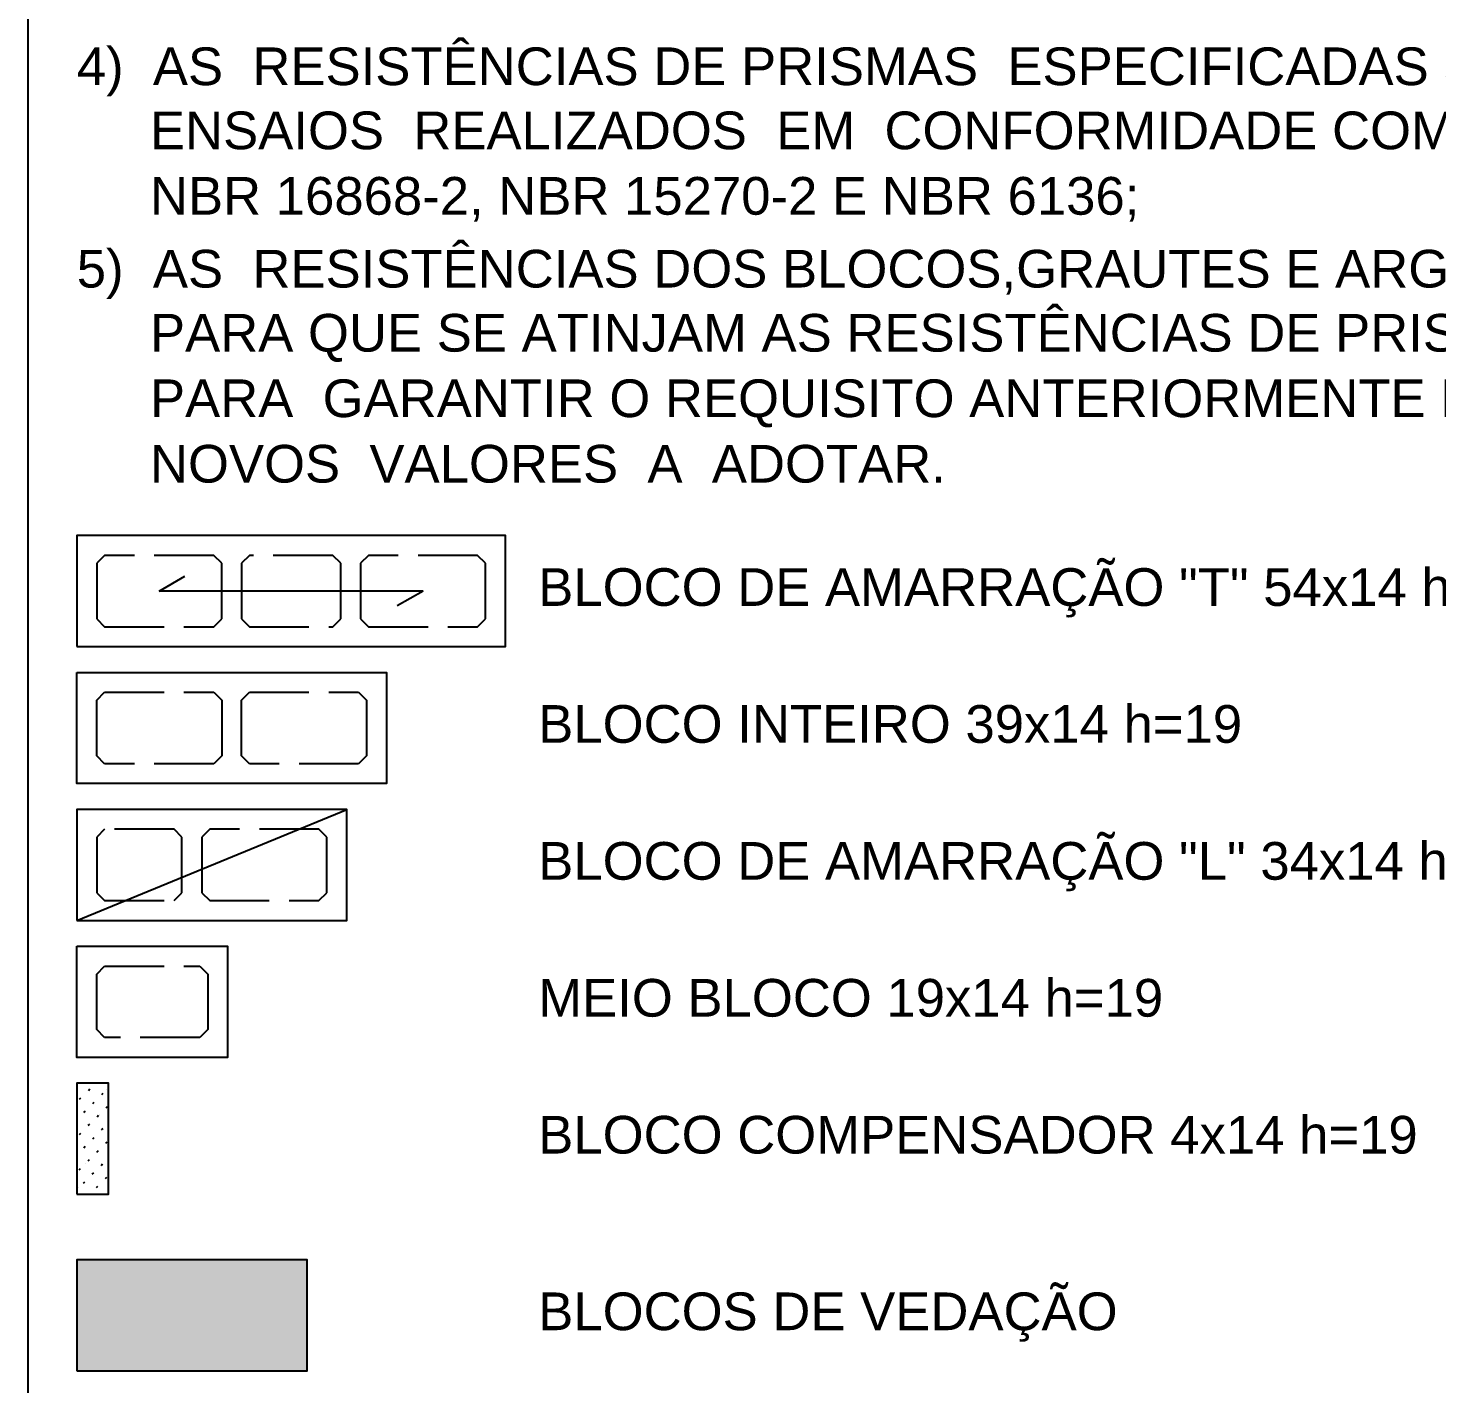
# Model space of a CAD drawing. Extents: x 0 to 119, y 0 to 84.
# Drawn here: x 100.4 to 107.5, y 41.02 to 47.85 of the extents above; entities that cross this region are included whole.
import ezdxf

# ---------------------------------------------------------------- set-up
doc = ezdxf.new("R2010")
doc.units = 0
doc.header["$MEASUREMENT"] = 0
doc.linetypes.add('ESTILO_TQS_0005', pattern=[0.4, 0.3, -0.1])
for name, color, linetype in [('27', 250, 'CONTINUOUS'), ('29', 9, 'CONTINUOUS'), ('40', 7, 'CONTINUOUS')]:
    doc.layers.add(name, color=color, linetype=linetype)
doc.styles.add('TQS_ARIAL', font='arial.ttf')

msp = doc.modelspace()

# ---------------------------------------------------------------- linework, layer by layer
at = {"layer": '27', "color": 250, "linetype": 'ESTILO_TQS_0005'}
for points in [[(100.745227, 44.874576), (100.785227, 44.834576), (101.335227, 44.834576), (101.375227, 44.874576), (101.375227, 45.154576), (101.335227, 45.194576), (100.785227, 45.194576), (100.745227, 45.154576), (100.745227, 44.874576)], [(101.475227, 44.874576), (101.515227, 44.834576), (101.935227, 44.834576), (101.975227, 44.874576), (101.975227, 45.154576), (101.935227, 45.194576), (101.515227, 45.194576), (101.475227, 45.154576), (101.475227, 44.874576)], [(102.075227, 44.874576), (102.115227, 44.834576), (102.665227, 44.834576), (102.705227, 44.874576), (102.705227, 45.154576), (102.665227, 45.194576), (102.115227, 45.194576), (102.075227, 45.154576), (102.075227, 44.874576)], [(100.745227, 44.464577), (100.785227, 44.504577), (101.335227, 44.504577), (101.375227, 44.464577), (101.375227, 44.184577), (101.335227, 44.144577), (100.785227, 44.144577), (100.745227, 44.184577), (100.745227, 44.464577)], [(101.475227, 44.464577), (101.515227, 44.504577), (102.065227, 44.504577), (102.105227, 44.464577), (102.105227, 44.184577), (102.065227, 44.144577), (101.515227, 44.144577), (101.475227, 44.184577), (101.475227, 44.464577)], [(100.745227, 43.494578), (100.785227, 43.454578), (101.135227, 43.454578), (101.175227, 43.494578), (101.175227, 43.774578), (101.135227, 43.814578), (100.785227, 43.814578), (100.745227, 43.774578), (100.745227, 43.494578)], [(101.275227, 43.494578), (101.315227, 43.454578), (101.865227, 43.454578), (101.905227, 43.494578), (101.905227, 43.774578), (101.865227, 43.814578), (101.315227, 43.814578), (101.275227, 43.774578), (101.275227, 43.494578)], [(100.745227, 43.084578), (100.785227, 43.124578), (101.265227, 43.124578), (101.305227, 43.084578), (101.305227, 42.804578), (101.265227, 42.764578), (100.785227, 42.764578), (100.745227, 42.804578), (100.745227, 43.084578)]]:
    msp.add_lwpolyline(points, dxfattribs=at)
at = {"layer": '29', "color": 9, "linetype": 'Continuous'}
msp.add_lwpolyline([(100.645228, 41.084577), (101.805228, 41.084577), (101.805228, 41.644577), (100.645228, 41.644577), (100.645228, 41.084577)], dxfattribs=at)
for points in [[(100.645228, 41.084577), (101.805228, 41.084577), (101.805228, 41.644577)], [(100.645228, 41.084577), (101.805228, 41.644577), (100.645228, 41.644577)], [(100.645228, 41.084577), (100.645228, 41.644577), (100.645228, 41.084577)]]:
    msp.add_solid(points, dxfattribs=at)
at = {"layer": '40', "linetype": 'Continuous'}
for p, q in [((100.4, 0.999998), (100.4, 83.099999)), ((101.060227, 45.014576), (101.190131, 45.089576)), ((102.390227, 45.014576), (101.060227, 45.014576)), ((102.390227, 45.014576), (102.260323, 44.939576)), ((100.645227, 43.354578), (102.005227, 43.914578)), ((100.645226, 42.528131), (100.645226, 42.528131)), ((100.658935, 42.453452), (100.666006, 42.460523)), ((100.703836, 42.498353), (100.710907, 42.505424)), ((100.770835, 42.476963), (100.777906, 42.484034)), ((100.795937, 42.502065), (100.795937, 42.502065)), ((100.645226, 42.439743), (100.645226, 42.439743)), ((100.681032, 42.38716), (100.688103, 42.394231)), ((100.725933, 42.432062), (100.733004, 42.439133)), ((100.792932, 42.410672), (100.800003, 42.417743)), ((100.645226, 42.351355), (100.645226, 42.351355)), ((100.703129, 42.320869), (100.7102, 42.32794)), ((100.74803, 42.36577), (100.755102, 42.372841)), ((100.760582, 42.378322), (100.760582, 42.378322)), ((100.645226, 42.262966), (100.645226, 42.262966)), ((100.658228, 42.275968), (100.665299, 42.283039)), ((100.725226, 42.254578), (100.732297, 42.261649)), ((100.770128, 42.299479), (100.777199, 42.30655)), ((100.645226, 42.174578), (100.645226, 42.174578)), ((100.680325, 42.209677), (100.687396, 42.216748)), ((100.746616, 42.187579), (100.753687, 42.194651)), ((100.791518, 42.232481), (100.798589, 42.239552)), ((100.656814, 42.097777), (100.663885, 42.104848)), ((100.689871, 42.130834), (100.689871, 42.130834)), ((100.701715, 42.142678), (100.708786, 42.149749)), ((100.768006, 42.120581), (100.775077, 42.127652)), ((100.645226, 42.086189), (100.645226, 42.086189)), ((100.678204, 42.030779), (100.685275, 42.03785)), ((100.723105, 42.07568), (100.730176, 42.082751)), ((100.789396, 42.053583), (100.796467, 42.060654)), ((100.645226, 41.997801), (100.645226, 41.997801)), ((100.654516, 42.00709), (100.654516, 42.00709)), ((100.710391, 41.974578), (100.710391, 41.974578)), ((100.744495, 42.008681), (100.751566, 42.015753)), ((100.79878, 41.974578), (100.79878, 41.974578))]:
    msp.add_line(p, q, dxfattribs=at)
for points in [[(100.645227, 44.734576), (102.805227, 44.734576), (102.805227, 45.294576), (100.645227, 45.294576), (100.645227, 44.734576)], [(100.645227, 44.604577), (102.205227, 44.604577), (102.205227, 44.044577), (100.645227, 44.044577), (100.645227, 44.604577)], [(100.645227, 43.354578), (102.005227, 43.354578), (102.005227, 43.914578), (100.645227, 43.914578), (100.645227, 43.354578)], [(100.645227, 43.224578), (101.405227, 43.224578), (101.405227, 42.664578), (100.645227, 42.664578), (100.645227, 43.224578)], [(100.645226, 41.974578), (100.805226, 41.974578), (100.805226, 42.534578), (100.645226, 42.534578), (100.645226, 41.974578)]]:
    msp.add_lwpolyline(points, dxfattribs=at)

# ---------------------------------------------------------------- texts
at = {"layer": '40', "linetype": 'Continuous', "style": 'TQS_ARIAL'}
for s, p in [(' 4)  AS  RESISTÊNCIAS DE PRISMAS  ESPECIFICADAS SÃO VALORES MÍNIMOS  A  ATINGIR  E CONFIRMAR  ATRAVÉS  DE  ', (100.571259, 47.564279)), ('      ENSAIOS  REALIZADOS  EM  CONFORMIDADE COM AS  NORMAS   PERTINENTES,  EM   ESPECIAL  NBR 16868-1, ', (100.571259, 47.241279)), ('      NBR 16868-2, NBR 15270-2 E NBR 6136;', (100.571259, 46.911279)), (' 5)  AS  RESISTÊNCIAS DOS BLOCOS,GRAUTES E ARGAMASSAS ESPECIFICADAS  SÃO VALORES MERAMENTE SUGERIDOS ', (100.571259, 46.544279)), ('      PARA QUE SE ATINJAM AS RESISTÊNCIAS DE PRISMA CONSIDERADAS  NO PROJETO. CASO NECESSÁRIO MODIFICÁ-LAS', (100.571259, 46.221279)), ('      PARA  GARANTIR O REQUISITO ANTERIORMENTE REFERIDO, DEVE-SE COMUNICAR  POR  ESCRITO  O  PROJETISTA  DOS  ', (100.571259, 45.891279)), ('      NOVOS  VALORES  A  ADOTAR.', (100.571259, 45.561279)), ('BLOCO DE AMARRAÇÃO "T" 54x14 h=19', (102.970557, 44.939941)), ('BLOCO INTEIRO 39x14 h=19', (102.970557, 44.249942)), ('BLOCO DE AMARRAÇÃO "L" 34x14 h=19', (102.970557, 43.559943)), ('MEIO BLOCO 19x14 h=19', (102.970557, 42.869944)), ('BLOCO COMPENSADOR 4x14 h=19', (102.970556, 42.179944)), ('BLOCOS DE VEDAÇÃO', (102.970558, 41.289944))]:
    msp.add_text(s, height=0.19, dxfattribs=at).set_placement(p)

doc.saveas('drawing.dxf')
